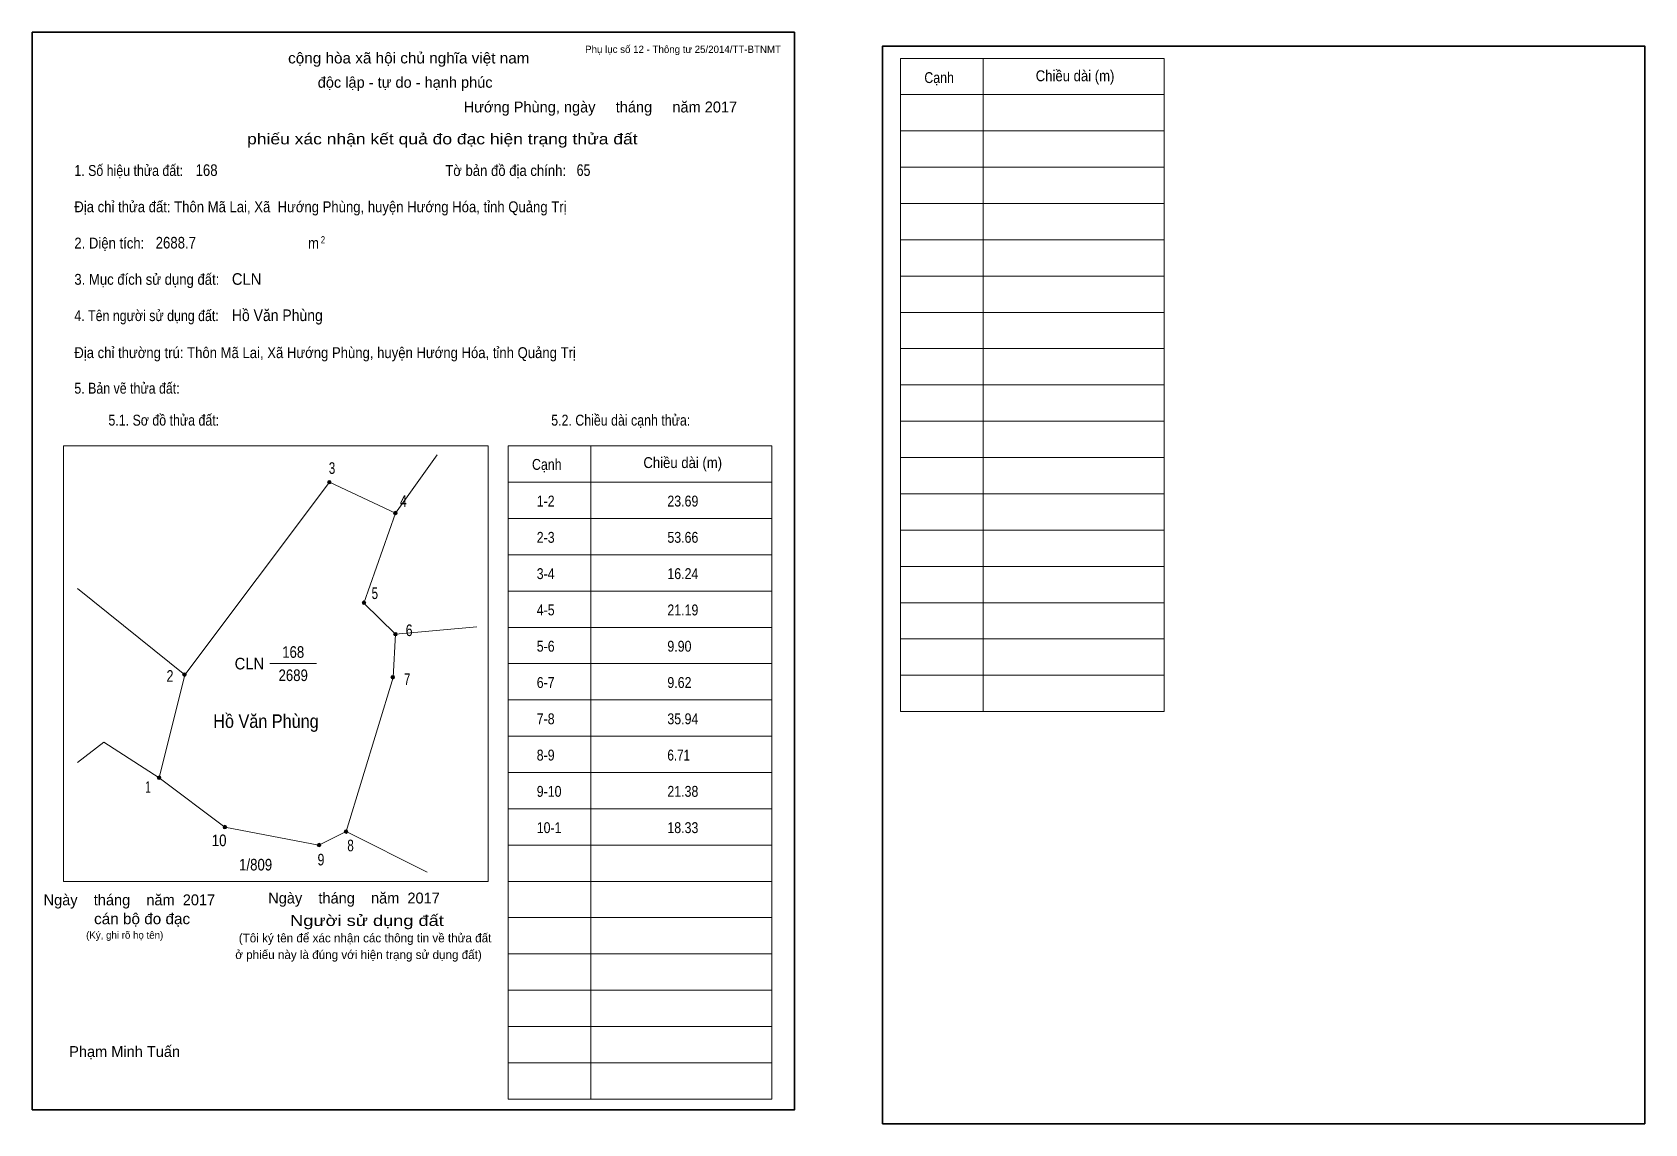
# Model space of a CAD drawing. Header units: centimetres. Extents: x 0 to 44.4, y -0.4 to 29.7.
import ezdxf
from ezdxf.enums import TextEntityAlignment as Align

# ---------------------------------------------------------------- set-up
doc = ezdxf.new("R2010")
doc.units = ezdxf.units.CM
doc.header["$LTSCALE"] = 0.12
for name, color, linetype in [('2', 7, 'Continuous'), ('30', 7, 'Continuous'), ('34', 7, 'Continuous')]:
    doc.layers.add(name, color=color, linetype=linetype)
for name, color, linetype, lineweight in [('32', 7, 'Continuous', 13), ('33', 7, 'Continuous', 13), ('6', 7, 'Continuous', 13), ('63', 7, 'Continuous', 13)]:
    doc.layers.add(name, color=color, linetype=linetype, lineweight=lineweight)

msp = doc.modelspace()

# ---------------------------------------------------------------- hatches: boundary and pattern name
at = {"layer": '32'}
for points in [[(8.2356, 17.3006, 1), (8.1356, 17.3006, 1)], [(10.0558, 16.4511, 1), (9.9558, 16.4511, 1)], [(9.1903, 13.978, 1), (9.0903, 13.978, 1)], [(10.0558, 13.1124, 1), (9.9558, 13.1124, 1)], [(4.244, 11.9995, 1), (4.144, 11.9995, 1)], [(9.9841, 11.9253, 1), (9.8841, 11.9253, 1)], [(3.5442, 9.1554, 1), (3.4442, 9.1554, 1)], [(5.3569, 7.7952, 1), (5.2569, 7.7952, 1)], [(8.6956, 7.6716, 1), (8.5956, 7.6716, 1)], [(7.9537, 7.3006, 1), (7.8537, 7.3006, 1)]]:
    msp.add_hatch(color=256, dxfattribs=at).paths.add_polyline_path(points)

# ---------------------------------------------------------------- linework, layer by layer
for centre in [(8.1856, 17.3006), (10.0058, 16.4511), (9.1403, 13.978), (10.0058, 13.1124), (4.194, 11.9995), (9.9341, 11.9253), (3.4942, 9.1554), (5.3069, 7.7952), (8.6456, 7.6716), (7.9037, 7.3006)]:
    msp.add_circle(centre, 0.05, dxfattribs=at)
at = {"layer": '33'}
msp.add_line((6.55, 12.3), (7.83, 12.3), dxfattribs=at)
at = {"layer": '6'}
for p, q in [((11.16, 18.05), (10.01, 16.45)), ((4.2, 11.99), (1.25, 14.37)), ((12.25, 13.31), (10.01, 13.11)), ((3.5, 9.15), (4.2, 11.99)), ((8.65, 7.67), (10.88, 6.55))]:
    msp.add_line(p, q, dxfattribs=at)
for points in [[(10.01, 16.45), (8.19, 17.3), (4.2, 11.99)], [(10.01, 13.11), (9.14, 13.97), (10.01, 16.45)], [(8.65, 7.67), (9.94, 11.92), (10.01, 13.11)], [(1.25, 9.58), (1.97, 10.14), (3.5, 9.15)], [(3.5, 9.15), (5.31, 7.79), (7.9, 7.3), (8.65, 7.67)]]:
    msp.add_lwpolyline(points, dxfattribs=at)
at = {"layer": '63'}
for p, q in [((23.92, 28.98), (31.19, 28.98)), ((23.92, 10.98), (23.92, 28.98)), ((26.2, 10.98), (26.2, 28.98)), ((31.19, 10.98), (31.19, 28.98)), ((23.92, 27.98), (31.19, 27.98)), ((23.92, 26.98), (31.19, 26.98)), ((23.92, 25.98), (31.19, 25.98)), ((23.92, 24.98), (31.19, 24.98)), ((23.92, 23.98), (31.19, 23.98)), ((23.92, 22.98), (31.19, 22.98)), ((23.92, 21.98), (31.19, 21.98)), ((23.92, 20.98), (31.19, 20.98)), ((23.92, 19.98), (31.19, 19.98)), ((23.92, 18.98), (31.19, 18.98)), ((0.86, 18.3), (12.56, 18.3)), ((0.86, 6.3), (0.86, 18.3)), ((12.56, 6.3), (12.56, 18.3)), ((13.11, 18.3), (20.38, 18.3)), ((13.11, 0.3), (13.11, 18.3)), ((15.39, 0.3), (15.39, 18.3)), ((20.38, 0.3), (20.38, 18.3)), ((23.92, 17.98), (31.19, 17.98)), ((13.11, 17.3), (20.38, 17.3)), ((23.92, 16.98), (31.19, 16.98)), ((13.11, 16.3), (20.38, 16.3)), ((23.92, 15.98), (31.19, 15.98)), ((13.11, 15.3), (20.38, 15.3)), ((23.92, 14.98), (31.19, 14.98)), ((13.11, 14.3), (20.38, 14.3)), ((23.92, 13.98), (31.19, 13.98)), ((13.11, 13.3), (20.38, 13.3)), ((23.92, 12.98), (31.19, 12.98)), ((13.11, 12.3), (20.38, 12.3)), ((23.92, 11.98), (31.19, 11.98)), ((13.11, 11.3), (20.38, 11.3)), ((23.92, 10.98), (31.19, 10.98)), ((13.11, 10.3), (20.38, 10.3)), ((13.11, 9.3), (20.38, 9.3)), ((13.11, 8.3), (20.38, 8.3)), ((13.11, 7.3), (20.38, 7.3)), ((0.86, 6.3), (12.56, 6.3)), ((13.11, 6.3), (20.38, 6.3)), ((13.11, 5.3), (20.38, 5.3)), ((13.11, 4.3), (20.38, 4.3)), ((13.11, 3.3), (20.38, 3.3)), ((13.11, 2.3), (20.38, 2.3)), ((13.11, 1.3), (20.38, 1.3)), ((13.11, 0.3), (20.38, 0.3))]:
    msp.add_line(p, q, dxfattribs=at)
at = {"layer": '63', "lineweight": 35}
for points in [[(0, 0), (0, 29.7), (21, 29.7), (21, 0)], [(23.43, -0.38), (23.43, 29.32), (44.43, 29.32), (44.43, -0.38)]]:
    msp.add_lwpolyline(points, close=True, dxfattribs=at)

# ---------------------------------------------------------------- texts
at = {"layer": '2', "width": 0.9}
msp.add_text('Hồ Văn Phùng', height=0.3709, dxfattribs=at).set_placement((6.44, 10.53), align=Align.CENTER)
at = {"layer": '30'}
for s, height, width, p in [('1-2', 0.3, 0.85, (13.9, 16.63)), ('23.69', 0.3, 0.85, (17.5, 16.63)), ('2-3', 0.3, 0.85, (13.9, 15.63)), ('53.66', 0.3, 0.85, (17.5, 15.63)), ('3-4', 0.3, 0.85, (13.9, 14.63)), ('16.24', 0.3, 0.85, (17.5, 14.63)), ('4-5', 0.3, 0.85, (13.9, 13.63)), ('21.19', 0.3, 0.85, (17.5, 13.63)), ('5-6', 0.3, 0.85, (13.9, 12.63)), ('9.90', 0.3, 0.85, (17.5, 12.63)), ('6-7', 0.3, 0.85, (13.9, 11.63)), ('9.62', 0.3, 0.85, (17.5, 11.63)), ('7-8', 0.3, 0.85, (13.9, 10.63)), ('35.94', 0.3, 0.85, (17.5, 10.63)), ('8-9', 0.3, 0.85, (13.9, 9.63)), ('6.71', 0.3, 0.8, (17.5, 9.63)), ('9-10', 0.3, 0.85, (13.9, 8.63)), ('21.38', 0.3, 0.85, (17.5, 8.63)), ('10-1', 0.3, 0.85, (13.9, 7.63)), ('18.33', 0.3, 0.85, (17.5, 7.63)), ('1/809', 0.32, 0.85, (5.7, 6.6))]:
    msp.add_text(s, height=height, dxfattribs=dict(at, width=width)).set_placement(p)
at = {"layer": '32'}
for s, width, p in [('3', 0.75, (8.26, 17.53)), ('4', 0.8, (10.225, 16.62)), ('5', 0.75, (9.44, 14.08)), ('6', 0.8, (10.385, 13.06)), ('2', 0.8, (3.795, 11.8)), ('7', 0.75, (10.33, 11.71)), ('1', 0.65, (3.19, 8.74)), ('10', 0.85, (5.15, 7.27)), ('8', 0.75, (8.77, 7.13)), ('9', 0.8, (7.955, 6.74))]:
    msp.add_text(s, height=0.32, dxfattribs=dict(at, width=width)).set_placement(p, align=Align.CENTER)
at = {"layer": '33', "width": 0.95}
msp.add_text('CLN', height=0.32, dxfattribs=at).set_placement((6.39, 12.14), align=Align.RIGHT)
at = {"layer": '33', "width": 0.85}
for s, p in [('168', (7.19, 12.46)), ('2689', (7.19, 11.82))]:
    msp.add_text(s, height=0.32, dxfattribs=at).set_placement(p, align=Align.CENTER)
at = {"layer": '34'}
for s, width, p in [('168', 0.85, (4.5, 25.74)), ('65', 0.8, (15, 25.74)), ('2688.7', 0.85, (3.4, 23.74)), ('CLN', 0.95, (5.5, 22.74)), ('Hồ Văn Phùng', 0.9, (5.5, 21.74))]:
    msp.add_text(s, height=0.32, dxfattribs=dict(at, width=width)).set_placement(p)
at = {"layer": '63'}
for s, height, p in [('Phụ lục số 12 - Thông tư 25/2014/TT-BTNMT', 0.2, (20.63, 29.13)), ('Ngày    tháng    năm  2017', 0.3, (5.04, 5.64)), ('Ngày    tháng    năm  2017', 0.3, (11.23, 5.69)), ('(Ký, ghi rõ họ tên)', 0.2, (3.61, 4.72))]:
    msp.add_text(s, height=height, dxfattribs=at).set_placement(p, align=Align.RIGHT)
at = {"layer": '63', "width": 1.05}
msp.add_text('cộng hòa xã hội chủ nghĩa việt nam', height=0.3, dxfattribs=at).set_placement((10.375, 28.84), align=Align.CENTER)
at = {"layer": '63'}
for s, height, p in [('độc lập - tự do - hạnh phúc', 0.3, (10.275, 28.17)), ('Hướng Phùng, ngày     tháng     năm 2017', 0.3, (15.655, 27.49)), ('(Tôi ký tên để xác nhận các thông tin về thửa đất ', 0.24, (9.215, 4.62)), ('ở phiếu này là đúng với hiện trạng sử dụng đất)', 0.24, (8.99, 4.16)), ('Phạm Minh Tuấn', 0.3, (2.545, 1.46))]:
    msp.add_text(s, height=height, dxfattribs=at).set_placement(p, align=Align.CENTER)
for s, height, width, p in [('Cạnh', 0.3, 0.85, (24.58, 28.3)), ('Chiều dài (m)', 0.3, 0.9, (27.65, 28.35)), ('1. Số hiệu thửa đất:', 0.3, 0.85, (1.16, 25.74)), ('Tờ bản đồ địa chính:', 0.3, 0.9, (11.38, 25.74)), ('Địa chỉ thửa đất: Thôn Mã Lai, Xã  Hướng Phùng, huyện Hướng Hóa, tỉnh Quảng Trị', 0.3, 0.9, (1.16, 24.74)), ('2. Diện tích:', 0.3, 0.9, (1.16, 23.74)), ('2', 0.2, 0.8, (7.95, 23.88)), ('m', 0.3, 0.9, (7.6, 23.74)), ('3. Mục đích sử dụng đất:', 0.3, 0.9, (1.16, 22.74)), ('4. Tên người sử dụng đất:', 0.3, 0.85, (1.16, 21.74)), ('Địa chỉ thường trú: Thôn Mã Lai, Xã Hướng Phùng, huyện Hướng Hóa, tỉnh Quảng Trị', 0.3, 0.9, (1.16, 20.72)), ('5. Bản vẽ thửa đất:', 0.3, 0.85, (1.16, 19.74)), ('5.1. Sơ đồ thửa đất:', 0.3, 0.85, (2.1, 18.86)), ('5.2. Chiều dài cạnh thửa:', 0.3, 0.85, (14.3, 18.86)), ('Cạnh', 0.3, 0.85, (13.77, 17.64)), ('Chiều dài (m)', 0.3, 0.9, (16.84, 17.69))]:
    msp.add_text(s, height=height, dxfattribs=dict(at, width=width)).set_placement(p)
for s, width, p in [('phiếu xác nhận kết quả đo đạc hiện trạng thửa đất', 1.2, (16.68, 26.61)), ('cán bộ đo đạc', 1.05, (4.35, 5.12)), ('Người sử dụng đất', 1.25, (11.34, 5.07))]:
    msp.add_text(s, height=0.3, dxfattribs=dict(at, width=width)).set_placement(p, align=Align.RIGHT)

doc.saveas('drawing.dxf')
